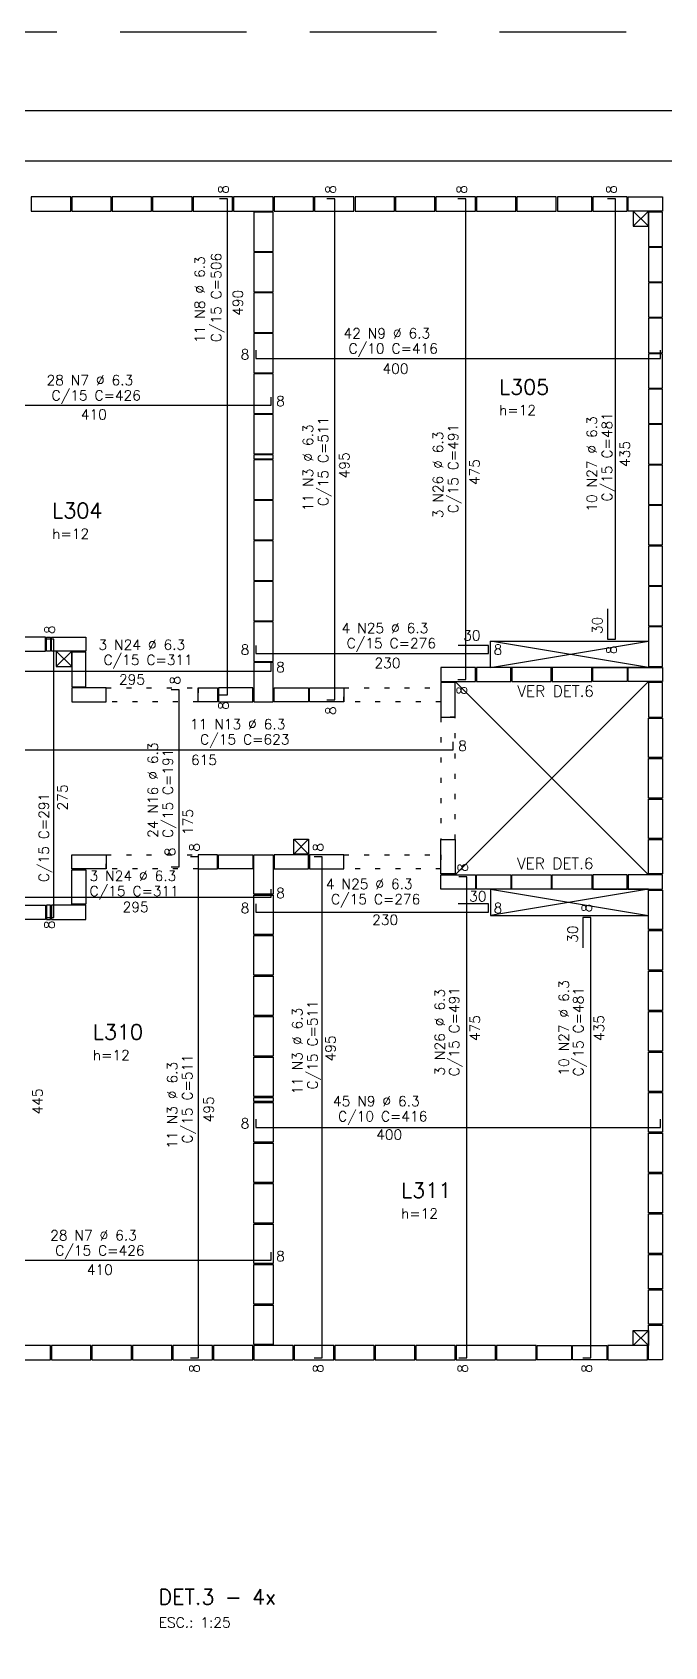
# Model space of a CAD drawing. Extents: x -1.9 to 86, y -1.6 to 60.9.
# Drawn here: x 51.81 to 64.31, y 29.05 to 60.95 of the extents above; entities that cross this region are included whole.
import ezdxf

# ---------------------------------------------------------------- set-up
doc = ezdxf.new("R2010")
doc.units = 0
doc.header["$MEASUREMENT"] = 0
doc.linetypes.add('ESTILO_TQS_0002', pattern=[0.4, 0.1, -0.3])
doc.linetypes.add('HIDDEN', pattern=[0.375, 0.25, -0.125])
doc.layers.get('0').update_dxf_attribs({"linetype": 'CONTINUOUS'})
doc.layers.get('Defpoints').update_dxf_attribs({"linetype": 'CONTINUOUS'})
for name, color, linetype in [('ARQ_FOLHA', 7, 'CONTINUOUS'), ('PENA_01', 1, 'CONTINUOUS'), ('PENA_03', 3, 'CONTINUOUS'), ('PENA_05', 5, 'CONTINUOUS')]:
    doc.layers.add(name, color=color, linetype=linetype)
doc.styles.get("Standard").update_dxf_attribs({"font": 'ROMANS.SHX'})

# ---------------------------------------------------------------- blocks, each defined once
blk = doc.blocks.new('FOLHA A1 - 841 X 594')
at = {"layer": 'ARQ_FOLHA', "color": 1}
for points in [[(-841, 0), (0, 0), (0, 594), (-841, 594)], [(-816, 10), (-10, 10), (-10, 584), (-816, 584)]]:
    blk.add_lwpolyline(points, close=True, dxfattribs=at)
at = {"layer": 'Defpoints', "color": 8, "linetype": 'HIDDEN', "ltscale": 100}
blk.add_lwpolyline([(-860.5, 609.5), (-860.5, -15.5), (19.5, -15.5), (19.5, 609.5)], close=True, dxfattribs=at)
blk = doc.blocks.new('*U24')
blk.add_blockref('FOLHA A1 - 841 X 594', (0, 0))

msp = doc.modelspace()

# ---------------------------------------------------------------- linework, layer by layer
at = {"layer": 'PENA_01', "linetype": 'Continuous'}
for p, q in [((63.992, 48.396), (60.872, 48.916)), ((60.872, 48.396), (63.992, 48.916)), ((63.992, 44.016), (60.872, 43.496)), ((60.872, 44.016), (63.992, 43.496))]:
    msp.add_line(p, q, dxfattribs=at)
for points in [[(51.792, 57.416), (52.572, 57.416), (52.572, 57.696), (51.792, 57.696), (51.792, 57.416)], [(52.592, 57.416), (53.372, 57.416), (53.372, 57.696), (52.592, 57.696), (52.592, 57.416)], [(53.392, 57.416), (54.172, 57.416), (54.172, 57.696), (53.392, 57.696), (53.392, 57.416)], [(54.192, 57.416), (54.972, 57.416), (54.972, 57.696), (54.192, 57.696), (54.192, 57.416)], [(54.992, 57.416), (55.772, 57.416), (55.772, 57.696), (54.992, 57.696), (54.992, 57.416)], [(55.792, 57.416), (56.572, 57.416), (56.572, 57.696), (55.792, 57.696), (55.792, 57.416)], [(56.592, 57.416), (57.372, 57.416), (57.372, 57.696), (56.592, 57.696), (56.592, 57.416)], [(57.392, 57.416), (58.172, 57.416), (58.172, 57.696), (57.392, 57.696), (57.392, 57.416)], [(58.192, 57.416), (58.972, 57.416), (58.972, 57.696), (58.192, 57.696), (58.192, 57.416)], [(58.992, 57.416), (59.772, 57.416), (59.772, 57.696), (58.992, 57.696), (58.992, 57.416)], [(59.792, 57.416), (60.572, 57.416), (60.572, 57.696), (59.792, 57.696), (59.792, 57.416)], [(60.592, 57.416), (61.372, 57.416), (61.372, 57.696), (60.592, 57.696), (60.592, 57.416)], [(61.392, 57.416), (62.172, 57.416), (62.172, 57.696), (61.392, 57.696), (61.392, 57.416)], [(62.192, 57.416), (62.872, 57.416), (62.872, 57.696), (62.192, 57.696), (62.192, 57.416)], [(62.892, 57.416), (63.572, 57.416), (63.572, 57.696), (62.892, 57.696), (62.892, 57.416)], [(64.272, 57.416), (63.592, 57.416), (63.592, 57.696), (64.272, 57.696), (64.272, 57.416)], [(56.192, 57.396), (56.192, 56.616), (56.572, 56.616), (56.572, 57.396), (56.192, 57.396)], [(63.992, 57.416), (63.692, 57.116)], [(63.692, 57.416), (63.992, 57.116)], [(63.692, 57.416), (63.692, 57.116), (63.992, 57.116), (63.992, 57.416), (63.692, 57.416)], [(64.272, 56.716), (64.272, 57.396), (63.992, 57.396), (63.992, 56.716), (64.272, 56.716)], [(56.192, 56.596), (56.192, 55.816), (56.572, 55.816), (56.572, 56.596), (56.192, 56.596)], [(64.272, 56.016), (64.272, 56.696), (63.992, 56.696), (63.992, 56.016), (64.272, 56.016)], [(64.272, 55.316), (64.272, 55.996), (63.992, 55.996), (63.992, 55.316), (64.272, 55.316)], [(56.192, 55.796), (56.192, 55.016), (56.572, 55.016), (56.572, 55.796), (56.192, 55.796)], [(64.272, 54.616), (64.272, 55.296), (63.992, 55.296), (63.992, 54.616), (64.272, 54.616)], [(56.192, 54.996), (56.192, 54.216), (56.572, 54.216), (56.572, 54.996), (56.192, 54.996)], [(64.272, 53.916), (64.272, 54.596), (63.992, 54.596), (63.992, 53.916), (64.272, 53.916)], [(56.192, 54.196), (56.192, 53.416), (56.572, 53.416), (56.572, 54.196), (56.192, 54.196)], [(64.272, 53.216), (64.272, 53.896), (63.992, 53.896), (63.992, 53.216), (64.272, 53.216)], [(56.192, 53.396), (56.192, 52.616), (56.572, 52.616), (56.572, 53.396), (56.192, 53.396)], [(63.992, 53.196), (63.992, 52.416), (64.272, 52.416), (64.272, 53.196), (63.992, 53.196)], [(56.572, 52.516), (56.572, 52.596), (56.192, 52.596), (56.192, 52.516), (56.572, 52.516)], [(56.192, 52.496), (56.192, 51.716), (56.572, 51.716), (56.572, 52.496), (56.192, 52.496)], [(63.992, 52.396), (63.992, 51.616), (64.272, 51.616), (64.272, 52.396), (63.992, 52.396)], [(56.192, 51.696), (56.192, 50.916), (56.572, 50.916), (56.572, 51.696), (56.192, 51.696)], [(63.992, 51.596), (63.992, 50.816), (64.272, 50.816), (64.272, 51.596), (63.992, 51.596)], [(56.192, 50.896), (56.192, 50.116), (56.572, 50.116), (56.572, 50.896), (56.192, 50.896)], [(63.992, 50.796), (63.992, 50.016), (64.272, 50.016), (64.272, 50.796), (63.992, 50.796)], [(56.192, 50.096), (56.192, 49.316), (56.572, 49.316), (56.572, 50.096), (56.192, 50.096)], [(63.992, 49.996), (63.992, 49.216), (64.272, 49.216), (64.272, 49.996), (63.992, 49.996)], [(56.192, 49.296), (56.192, 48.516), (56.572, 48.516), (56.572, 49.296), (56.192, 49.296)], [(63.992, 49.196), (63.992, 48.416), (64.272, 48.416), (64.272, 49.196), (63.992, 49.196)], [(51.292, 48.716), (52.072, 48.716), (52.072, 48.996), (51.292, 48.996), (51.292, 48.716)], [(52.092, 48.996), (52.172, 48.996), (52.172, 48.716), (52.092, 48.716), (52.092, 48.996)], [(52.872, 48.716), (52.192, 48.716), (52.192, 48.996), (52.872, 48.996), (52.872, 48.716)], [(60.872, 48.396), (60.872, 48.916), (63.992, 48.916), (63.992, 48.396), (60.872, 48.396)], [(52.592, 48.716), (52.286, 48.416)], [(52.286, 48.716), (52.592, 48.416)], [(52.286, 48.716), (52.286, 48.416), (52.592, 48.416), (52.592, 48.716), (52.286, 48.716)], [(52.872, 48.016), (52.872, 48.696), (52.592, 48.696), (52.592, 48.016), (52.872, 48.016)], [(56.192, 48.496), (56.192, 47.716), (56.572, 47.716), (56.572, 48.496), (56.192, 48.496)], [(59.892, 48.116), (60.572, 48.116), (60.572, 48.396), (59.892, 48.396), (59.892, 48.116)], [(60.592, 48.116), (61.272, 48.116), (61.272, 48.396), (60.592, 48.396), (60.592, 48.116)], [(61.292, 48.116), (62.072, 48.116), (62.072, 48.396), (61.292, 48.396), (61.292, 48.116)], [(62.092, 48.116), (62.872, 48.116), (62.872, 48.396), (62.092, 48.396), (62.092, 48.116)], [(63.572, 48.116), (62.892, 48.116), (62.892, 48.396), (63.572, 48.396), (63.572, 48.116)], [(64.272, 48.116), (63.592, 48.116), (63.592, 48.396), (64.272, 48.396), (64.272, 48.116)], [(52.592, 47.716), (53.272, 47.716), (53.272, 47.996), (52.592, 47.996), (52.592, 47.716)], [(55.092, 47.996), (55.472, 47.996), (55.472, 47.716), (55.092, 47.716), (55.092, 47.996)], [(55.492, 47.716), (56.172, 47.716), (56.172, 47.996), (55.492, 47.996), (55.492, 47.716)], [(57.272, 47.716), (56.592, 47.716), (56.592, 47.996), (57.272, 47.996), (57.272, 47.716)], [(57.972, 47.716), (57.292, 47.716), (57.292, 47.996), (57.972, 47.996), (57.972, 47.716)], [(60.172, 47.416), (60.172, 48.096), (59.892, 48.096), (59.892, 47.416), (60.172, 47.416)], [(60.172, 44.296), (63.992, 48.116)], [(60.172, 48.116), (63.992, 44.296)], [(64.272, 47.416), (64.272, 48.096), (63.992, 48.096), (63.992, 47.416), (64.272, 47.416)], [(63.992, 46.616), (63.992, 47.396), (64.272, 47.396), (64.272, 46.616), (63.992, 46.616)], [(63.992, 45.816), (63.992, 46.596), (64.272, 46.596), (64.272, 45.816), (63.992, 45.816)], [(63.992, 45.016), (63.992, 45.796), (64.272, 45.796), (64.272, 45.016), (63.992, 45.016)], [(57.276, 45.003), (56.982, 44.706)], [(56.982, 45.003), (57.276, 44.706)], [(56.982, 45.003), (57.276, 45.003), (57.276, 44.706), (56.982, 44.706), (56.982, 45.003)], [(60.172, 44.996), (60.172, 44.316), (59.892, 44.316), (59.892, 44.996), (60.172, 44.996)], [(64.272, 44.996), (64.272, 44.316), (63.992, 44.316), (63.992, 44.996), (64.272, 44.996)], [(52.592, 44.696), (53.272, 44.696), (53.272, 44.416), (52.592, 44.416), (52.592, 44.696)], [(55.092, 44.416), (55.472, 44.416), (55.472, 44.696), (55.092, 44.696), (55.092, 44.416)], [(55.492, 44.696), (56.172, 44.696), (56.172, 44.416), (55.492, 44.416), (55.492, 44.696)], [(56.192, 43.916), (56.192, 44.696), (56.572, 44.696), (56.572, 43.916), (56.192, 43.916)], [(57.272, 44.696), (56.592, 44.696), (56.592, 44.416), (57.272, 44.416), (57.272, 44.696)], [(57.972, 44.696), (57.292, 44.696), (57.292, 44.416), (57.972, 44.416), (57.972, 44.696)], [(52.872, 44.396), (52.872, 43.716), (52.592, 43.716), (52.592, 44.396), (52.872, 44.396)], [(59.892, 44.296), (60.572, 44.296), (60.572, 44.016), (59.892, 44.016), (59.892, 44.296)], [(60.592, 44.296), (61.272, 44.296), (61.272, 44.016), (60.592, 44.016), (60.592, 44.296)], [(61.292, 44.296), (62.072, 44.296), (62.072, 44.016), (61.292, 44.016), (61.292, 44.296)], [(62.092, 44.296), (62.872, 44.296), (62.872, 44.016), (62.092, 44.016), (62.092, 44.296)], [(63.572, 44.296), (62.892, 44.296), (62.892, 44.016), (63.572, 44.016), (63.572, 44.296)], [(64.272, 44.296), (63.592, 44.296), (63.592, 44.016), (64.272, 44.016), (64.272, 44.296)], [(56.192, 43.116), (56.192, 43.896), (56.572, 43.896), (56.572, 43.116), (56.192, 43.116)], [(60.872, 44.016), (60.872, 43.496), (63.992, 43.496), (63.992, 44.016), (60.872, 44.016)], [(63.992, 43.216), (63.992, 43.996), (64.272, 43.996), (64.272, 43.216), (63.992, 43.216)], [(51.292, 43.696), (52.072, 43.696), (52.072, 43.416), (51.292, 43.416), (51.292, 43.696)], [(52.092, 43.416), (52.172, 43.416), (52.172, 43.696), (52.092, 43.696), (52.092, 43.416)], [(52.872, 43.696), (52.192, 43.696), (52.192, 43.416), (52.872, 43.416), (52.872, 43.696)], [(56.192, 42.316), (56.192, 43.096), (56.572, 43.096), (56.572, 42.316), (56.192, 42.316)], [(63.992, 42.416), (63.992, 43.196), (64.272, 43.196), (64.272, 42.416), (63.992, 42.416)], [(56.192, 41.516), (56.192, 42.296), (56.572, 42.296), (56.572, 41.516), (56.192, 41.516)], [(63.992, 41.616), (63.992, 42.396), (64.272, 42.396), (64.272, 41.616), (63.992, 41.616)], [(56.192, 40.716), (56.192, 41.496), (56.572, 41.496), (56.572, 40.716), (56.192, 40.716)], [(63.992, 40.816), (63.992, 41.596), (64.272, 41.596), (64.272, 40.816), (63.992, 40.816)], [(56.192, 39.916), (56.192, 40.696), (56.572, 40.696), (56.572, 39.916), (56.192, 39.916)], [(63.992, 40.016), (63.992, 40.796), (64.272, 40.796), (64.272, 40.016), (63.992, 40.016)], [(56.572, 39.896), (56.572, 39.816), (56.192, 39.816), (56.192, 39.896), (56.572, 39.896)], [(63.992, 39.216), (63.992, 39.996), (64.272, 39.996), (64.272, 39.216), (63.992, 39.216)], [(56.192, 39.016), (56.192, 39.796), (56.572, 39.796), (56.572, 39.016), (56.192, 39.016)], [(56.192, 38.216), (56.192, 38.996), (56.572, 38.996), (56.572, 38.216), (56.192, 38.216)], [(63.992, 38.416), (63.992, 39.196), (64.272, 39.196), (64.272, 38.416), (63.992, 38.416)], [(63.992, 37.616), (63.992, 38.396), (64.272, 38.396), (64.272, 37.616), (63.992, 37.616)], [(56.192, 37.416), (56.192, 38.196), (56.572, 38.196), (56.572, 37.416), (56.192, 37.416)], [(56.192, 36.616), (56.192, 37.396), (56.572, 37.396), (56.572, 36.616), (56.192, 36.616)], [(63.992, 36.816), (63.992, 37.596), (64.272, 37.596), (64.272, 36.816), (63.992, 36.816)], [(63.992, 36.116), (63.992, 36.796), (64.272, 36.796), (64.272, 36.116), (63.992, 36.116)], [(56.192, 35.816), (56.192, 36.596), (56.572, 36.596), (56.572, 35.816), (56.192, 35.816)], [(63.992, 35.416), (63.992, 36.096), (64.272, 36.096), (64.272, 35.416), (63.992, 35.416)], [(56.192, 35.016), (56.192, 35.796), (56.572, 35.796), (56.572, 35.016), (56.192, 35.016)], [(63.992, 35.296), (63.692, 34.996)], [(63.692, 35.296), (63.992, 34.996)], [(63.692, 35.296), (63.992, 35.296), (63.992, 34.996), (63.692, 34.996), (63.692, 35.296)], [(63.992, 34.716), (63.992, 35.396), (64.272, 35.396), (64.272, 34.716), (63.992, 34.716)], [(52.172, 34.996), (51.392, 34.996), (51.392, 34.716), (52.172, 34.716), (52.172, 34.996)], [(52.972, 34.996), (52.192, 34.996), (52.192, 34.716), (52.972, 34.716), (52.972, 34.996)], [(53.772, 34.996), (52.992, 34.996), (52.992, 34.716), (53.772, 34.716), (53.772, 34.996)], [(54.572, 34.996), (53.792, 34.996), (53.792, 34.716), (54.572, 34.716), (54.572, 34.996)], [(55.372, 34.996), (54.592, 34.996), (54.592, 34.716), (55.372, 34.716), (55.372, 34.996)], [(56.172, 34.996), (55.392, 34.996), (55.392, 34.716), (56.172, 34.716), (56.172, 34.996)], [(56.972, 34.996), (56.192, 34.996), (56.192, 34.716), (56.972, 34.716), (56.972, 34.996)], [(57.772, 34.996), (56.992, 34.996), (56.992, 34.716), (57.772, 34.716), (57.772, 34.996)], [(58.572, 34.996), (57.792, 34.996), (57.792, 34.716), (58.572, 34.716), (58.572, 34.996)], [(59.372, 34.996), (58.592, 34.996), (58.592, 34.716), (59.372, 34.716), (59.372, 34.996)], [(60.172, 34.996), (59.392, 34.996), (59.392, 34.716), (60.172, 34.716), (60.172, 34.996)], [(60.972, 34.996), (60.192, 34.996), (60.192, 34.716), (60.972, 34.716), (60.972, 34.996)], [(61.772, 34.996), (60.992, 34.996), (60.992, 34.716), (61.772, 34.716), (61.772, 34.996)], [(62.472, 34.716), (61.792, 34.716), (61.792, 34.996), (62.472, 34.996), (62.472, 34.716)], [(63.172, 34.716), (62.492, 34.716), (62.492, 34.996), (63.172, 34.996), (63.172, 34.716)], [(63.972, 34.996), (63.192, 34.996), (63.192, 34.716), (63.972, 34.716), (63.972, 34.996)]]:
    msp.add_lwpolyline(points, dxfattribs=at)
at = {"layer": 'PENA_03', "linetype": 'ESTILO_TQS_0002'}
for points in [[(53.272, 47.996), (55.092, 47.996), (55.092, 47.716), (53.272, 47.716), (53.272, 47.996)], [(57.972, 47.996), (59.892, 47.996), (59.892, 47.716), (57.972, 47.716), (57.972, 47.996)], [(59.892, 44.996), (60.172, 44.996), (60.172, 47.416), (59.892, 47.416), (59.892, 44.996)], [(53.272, 44.696), (55.092, 44.696), (55.092, 44.416), (53.272, 44.416), (53.272, 44.696)], [(57.972, 44.696), (59.892, 44.696), (59.892, 44.416), (57.972, 44.416), (57.972, 44.696)]]:
    msp.add_lwpolyline(points, dxfattribs=at)
at = {"layer": 'PENA_05', "linetype": 'Continuous'}
for p, q in [((55.673, 57.656), (55.513, 57.656)), ((55.673, 47.856), (55.673, 57.656)), ((57.792, 57.656), (57.632, 57.656)), ((57.792, 47.756), (57.792, 57.656)), ((60.383, 57.656), (60.223, 57.656)), ((60.383, 48.156), (60.383, 57.656)), ((63.342, 57.656), (63.182, 57.656)), ((63.342, 48.956), (63.342, 57.656)), ((56.232, 54.663), (56.232, 54.503)), ((64.232, 54.503), (64.232, 54.663)), ((56.232, 54.503), (64.232, 54.503)), ((56.532, 53.58), (56.532, 53.74)), ((48.332, 53.58), (56.532, 53.58)), ((63.182, 49.556), (63.182, 48.956)), ((52.237, 48.956), (52.077, 48.956)), ((52.237, 43.456), (52.237, 48.956)), ((56.232, 48.829), (56.232, 48.669)), ((60.832, 48.829), (60.232, 48.829)), ((60.832, 48.669), (60.832, 48.829)), ((63.182, 48.956), (63.342, 48.956)), ((56.232, 48.669), (60.832, 48.669)), ((50.632, 48.322), (56.532, 48.322)), ((56.532, 48.322), (56.532, 48.482)), ((54.718, 47.956), (54.558, 47.956)), ((54.718, 44.456), (54.718, 47.956)), ((55.513, 47.856), (55.673, 47.856)), ((60.223, 48.156), (60.383, 48.156)), ((57.632, 47.756), (57.792, 47.756)), ((60.132, 46.766), (60.132, 46.926)), ((47.832, 46.766), (60.132, 46.766)), ((54.558, 44.456), (54.718, 44.456)), ((55.099, 44.656), (54.939, 44.656)), ((55.099, 34.756), (55.099, 44.656)), ((57.545, 44.656), (57.385, 44.656)), ((57.545, 34.756), (57.545, 44.656)), ((60.402, 44.256), (60.242, 44.256)), ((60.402, 34.756), (60.402, 44.256)), ((50.632, 43.858), (56.532, 43.858)), ((56.232, 43.723), (56.232, 43.563)), ((56.532, 43.858), (56.532, 44.018)), ((60.832, 43.723), (60.232, 43.723)), ((60.832, 43.563), (60.832, 43.723)), ((52.077, 43.456), (52.237, 43.456)), ((56.232, 43.563), (60.832, 43.563)), ((62.855, 43.456), (62.695, 43.456)), ((62.695, 43.456), (62.695, 42.856)), ((62.855, 34.756), (62.855, 43.456)), ((56.232, 39.468), (56.232, 39.308)), ((56.232, 39.308), (64.232, 39.308)), ((64.232, 39.308), (64.232, 39.468)), ((56.532, 36.684), (56.532, 36.844)), ((48.332, 36.684), (56.532, 36.684)), ((54.939, 34.756), (55.099, 34.756)), ((57.385, 34.756), (57.545, 34.756)), ((60.242, 34.756), (60.402, 34.756)), ((62.695, 34.756), (62.855, 34.756))]:
    msp.add_line(p, q, dxfattribs=at)

# ---------------------------------------------------------------- block references
at = {"xscale": 0.09999999999999938, "yscale": 0.09999999999999938, "zscale": 0.09999999999999938}
msp.add_blockref('*U24', (84.1, -0.002), dxfattribs=at)

# ---------------------------------------------------------------- texts
at = {"layer": 'PENA_03', "linetype": 'Continuous'}
for s, p in [('8', (55.693, 57.756)), ('8', (57.812, 57.756)), ('8', (60.403, 57.756)), ('8', (63.362, 57.756)), ('11 N8 %%c 6.3', (55.223, 54.807)), ('C/15 C=506', (55.547, 54.822)), ('490', (55.977, 55.344)), ('10 N27 %%c 6.3', (62.973, 51.474)), ('C/15 C=481', (63.273, 51.674)), ('11 N3 %%c 6.3', (57.363, 51.485)), ('C/15 C=511', (57.663, 51.585)), ('3 N26 %%c 6.3', (59.932, 51.344)), ('C/15 C=491', (60.232, 51.444)), ('435', (63.626, 52.356)), ('495', (58.081, 52.133)), ('475', (60.656, 51.999)), ('8', (52.257, 49.056)), ('30', (63.082, 49.056)), ('8', (63.362, 48.656)), ('8', (54.738, 48.056)), ('8', (60.403, 47.856)), ('8', (55.693, 47.556)), ('8', (57.812, 47.456)), ('24 N16 %%c 6.3', (54.295, 45.028)), ('C/15 C=191', (54.592, 45.027)), ('275', (52.51, 45.571)), ('C/15 C=291', (52.141, 44.154)), ('175', (54.989, 45.085)), ('8', (54.635, 44.667)), ('8', (55.119, 44.756)), ('8', (57.565, 44.756)), ('8', (60.422, 44.356)), ('8', (62.875, 43.556)), ('8', (52.252, 43.224)), ('30', (62.595, 42.956)), ('10 N27 %%c 6.3', (62.42, 40.329)), ('3 N26 %%c 6.3', (59.967, 40.329)), ('C/15 C=491', (60.253, 40.316)), ('C/15 C=481', (62.706, 40.316)), ('11 N3 %%c 6.3', (57.152, 39.956)), ('C/15 C=511', (57.452, 40.056)), ('475', (60.663, 41.012)), ('435', (63.116, 41.012)), ('495', (57.807, 40.61)), ('11 N3 %%c 6.3', (54.677, 38.888)), ('C/15 C=511', (54.977, 38.988)), ('445', (52.014, 39.56)), ('495', (55.399, 39.406)), ('8', (55.119, 34.456)), ('8', (57.565, 34.456)), ('8', (60.422, 34.456)), ('8', (62.875, 34.456))]:
    msp.add_text(s, height=0.2, rotation=90, dxfattribs=at).set_placement(p)
for s, height, p in [('42 N9 %%c 6.3', 0.2, (57.965, 54.899)), ('8', 0.2, (55.932, 54.483)), ('C/10 C=416', 0.2, (58.065, 54.599)), ('400', 0.2, (58.735, 54.201)), ('28 N7 %%c 6.3', 0.2, (52.094, 53.972)), ('L305', 0.3, (61.041, 53.789)), ('C/15 C=426', 0.2, (52.194, 53.672)), ('8', 0.2, (56.632, 53.56)), ('410', 0.2, (52.771, 53.296)), ('h=12', 0.2, (61.041, 53.381)), ('L304', 0.3, (52.207, 51.346)), ('h=12', 0.2, (52.207, 50.938)), ('4 N25 %%c 6.3', 0.2, (57.927, 49.074)), ('3 N24 %%c 6.3', 0.2, (53.121, 48.745)), ('8', 0.2, (55.932, 48.649)), ('C/15 C=276', 0.2, (58.027, 48.774)), ('30', 0.2, (60.332, 48.929)), ('8', 0.2, (60.932, 48.649)), ('C/15 C=311', 0.2, (53.221, 48.445)), ('8', 0.2, (56.632, 48.302)), ('230', 0.2, (58.577, 48.385)), ('295', 0.2, (53.526, 48.059)), ('VER DET.6', 0.22, (61.404, 47.818)), ('11 N13 %%c 6.3', 0.2, (54.93, 47.174)), ('C/15 C=623', 0.2, (55.13, 46.874)), ('8', 0.2, (60.232, 46.746)), ('615', 0.2, (54.95, 46.469)), ('3 N24 %%c 6.3', 0.2, (52.945, 44.177)), ('VER DET.6', 0.22, (61.397, 44.411)), ('C/15 C=311', 0.2, (52.945, 43.877)), ('8', 0.2, (56.632, 43.838)), ('4 N25 %%c 6.3', 0.2, (57.617, 44.016)), ('295', 0.2, (53.598, 43.562)), ('8', 0.2, (55.932, 43.543)), ('C/15 C=276', 0.2, (57.717, 43.716)), ('30', 0.2, (60.447, 43.773)), ('8', 0.2, (60.932, 43.543)), ('230', 0.2, (58.531, 43.309)), ('L310', 0.3, (53.011, 41.043)), ('h=12', 0.2, (53.011, 40.635)), ('45 N9 %%c 6.3', 0.2, (57.757, 39.725)), ('C/10 C=416', 0.2, (57.857, 39.425)), ('8', 0.2, (55.932, 39.288)), ('400', 0.2, (58.612, 39.065)), ('L311', 0.3, (59.104, 37.913)), ('h=12', 0.2, (59.104, 37.505)), ('28 N7 %%c 6.3', 0.2, (52.166, 37.074)), ('C/15 C=426', 0.2, (52.266, 36.774)), ('8', 0.2, (56.632, 36.664)), ('410', 0.2, (52.889, 36.396)), ('ESC.: 1:25', 0.2, (54.312, 29.424))]:
    msp.add_text(s, height=height, dxfattribs=at).set_placement(p)
at = {"layer": 'PENA_05', "linetype": 'Continuous'}
msp.add_text('DET.3 - 4x', height=0.3, dxfattribs=at).set_placement((54.307, 29.879))

doc.saveas('drawing.dxf')
